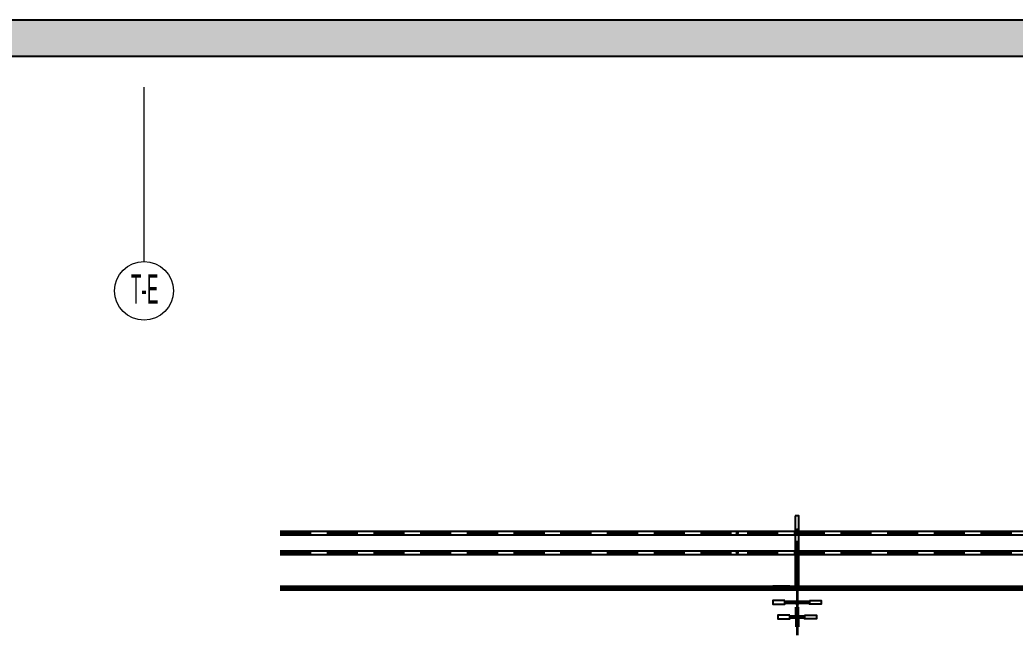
# Model space of a CAD drawing. Header units: millimetres. Extents: x 64682 to 95728, y -1640 to 17847.
# Drawn here: x 68741 to 72801, y -1640 to 871 of the extents above; entities that cross this region are included whole.
import ezdxf
from ezdxf.enums import TextEntityAlignment as Align

# ---------------------------------------------------------------- set-up
doc = ezdxf.new("R2010")
doc.units = ezdxf.units.MM
doc.linetypes.add('DASHED', pattern=[19.05, 12.7, -6.35])
doc.linetypes.add('HIDDEN2', pattern=[0.1875, 0.125, -0.0625])
doc.layers.add('_ACM-A-ANNO-DIMS', color=2, linetype='Continuous', lineweight=13)
doc.layers.add('_ACM-A-DETL-THIN', color=2, linetype='Continuous', lineweight=9)
for name, color, linetype in [('I-DETL-LW01', 1, 'Continuous'), ('I-DETL-LW02', 2, 'Continuous'), ('I-PL-LIGHT', 1, 'HIDDEN2'), ('WALL', 7, 'Continuous')]:
    doc.layers.add(name, color=color, linetype=linetype)
doc.styles.add('_ACM-G-NOTES', font='arial.ttf')

# ---------------------------------------------------------------- blocks, each defined once
blk = doc.blocks.new('*U43')
h = blk.add_hatch(color=250)
h.dxf.hatch_style = 1
h.paths.add_polyline_path([(8790.7, -50), (8790.7, 100), (-2401.3, 100), (-2401.3, -50)])
blk.add_lwpolyline([(8790.7, -50), (8790.7, 100), (-2401.3, 100), (-2401.3, -50)], close=True)
blk = doc.blocks.new('*U36')
for points in [[(0, 4), (0, 10), (0, 18), (0, 26), (0, 27.72)], [(0, 4), (0, 10)]]:
    blk.add_lwpolyline(points)
blk.add_circle((0, 0), 4)
at = {"style": '_ACM-G-NOTES'}
blk.add_attdef('A', text='', height=4, dxfattribs=at).set_placement((-1.79, -1.75), (1.94, -1.75), align=Align.FIT)
blk = doc.blocks.new('K_1222053199')
for points in [[(-30, 7.5), (-78.5, 7.5), (-78.5, -7.5), (-30, -7.5)], [(30, 7.5), (78.5, 7.5), (78.5, -7.5), (30, -7.5)]]:
    blk.add_lwpolyline(points, close=True)
for points in [[(-5.6, -5), (-30, -5), (-30, 5), (-5.6, 5)], [(-5, 5.6), (-5, 40)], [(5, 5.6), (5, 40)], [(5.6, 5), (30, 5), (30, -5), (5.6, -5)], [(-5, -5.6), (-5, -40)], [(5, -5.6), (5, -40)]]:
    blk.add_lwpolyline(points)
blk.add_circle((0, 0), 7.5)
blk = doc.blocks.new('K_1222053220')
for points in [[(-50, 7.5), (-98.5, 7.5), (-98.5, -7.5), (-50, -7.5)], [(50, 7.5), (98.5, 7.5), (98.5, -7.5), (50, -7.5)]]:
    blk.add_lwpolyline(points, close=True)
for points in [[(-5.6, -5), (-50, -5), (-50, 5), (-5.6, 5)], [(5.6, 5), (50, 5), (50, -5), (5.6, -5)]]:
    blk.add_lwpolyline(points)
blk.add_circle((0, 0), 7.5)
blk = doc.blocks.new('K_1222053499')
for points in [[(-7.5, 211.8), (-7.5, -90.7), (7.5, -90.7), (7.5, 211.8)], [(-30, -75.7), (-98.5, -75.7), (-98.5, -90.7), (-30, -90.7)], [(30, -75.7), (98.5, -75.7), (98.5, -90.7), (30, -90.7)]]:
    blk.add_lwpolyline(points, close=True)
for points in [[(-7.5, -88.2), (-30, -88.2), (-30, -78.2), (-7.5, -78.2)], [(7.5, -78.2), (30, -78.2), (30, -88.2), (7.5, -88.2)]]:
    blk.add_lwpolyline(points)
for centre in [(0, 151.8), (0, -53.2)]:
    blk.add_circle(centre, 5)

msp = doc.modelspace()

# ---------------------------------------------------------------- linework, layer by layer
at = {"layer": '_ACM-A-DETL-THIN', "color": 8}
for points in [[(71909, -1255.3), (71909, -1440.3)], [(71914, -1255.3), (71914, -1440.3)], [(71909, -1455.3), (71909, -1640.3)], [(71914, -1455.3), (71914, -1640.3)]]:
    msp.add_lwpolyline(points, dxfattribs=at)
at = {"layer": 'I-DETL-LW01', "color": 8}
for p, q in [((69802.3, -1216), (74992.3, -1216)), ((69802.3, -1231), (74992.3, -1231)), ((69802.3, -1296), (74992.3, -1296)), ((69802.3, -1311), (74992.3, -1311))]:
    msp.add_line(p, q, dxfattribs=at)
for points in [[(69802.3, -1440.3), (74992.3, -1440.3)], [(69802.3, -1442.8), (74992.3, -1442.8)], [(69802.3, -1447.8), (74992.3, -1447.8)], [(69802.3, -1452.8), (74992.3, -1452.8)], [(69802.3, -1455.3), (74992.3, -1455.3)]]:
    msp.add_lwpolyline(points, dxfattribs=at)
at = {"layer": 'I-DETL-LW02'}
for centre in [(71667.3, -1223.5), (71667.3, -1303.5)]:
    msp.add_circle(centre, 2.5, dxfattribs=at)
at = {"layer": 'I-PL-LIGHT', "linetype": 'DASHED', "ltscale": 10}
for p, q in [((69802.3, -1223.5), (74992.3, -1223.5)), ((69802.3, -1303.5), (74992.3, -1303.5))]:
    msp.add_line(p, q, dxfattribs=at)

# ---------------------------------------------------------------- block references
for name, p in [('K_1222053499', (71911.5, -1364.6)), ('K_1222053220', (71911.5, -1506.8)), ('K_1222053199', (71911.5, -1566.6))]:
    msp.add_blockref(name, p)
at = {"layer": '_ACM-A-ANNO-DIMS', "linetype": 'Continuous', "ltscale": 2}
ref = msp.add_blockref('*U36', (69247.3, -235.2), dxfattribs=dict(at, xscale=30, yscale=30, zscale=30))
ref.add_attrib('A', 'T-E', dxfattribs={"layer": '0', "height": 120, "style": '_ACM-G-NOTES', "width": 0.414974}).set_placement((69193.4, -287.6), (69305.5, -287.6), align=Align.FIT)
at = {"layer": 'WALL', "xscale": -1}
msp.add_blockref('*U43', (73873, 770.7), dxfattribs=at)

doc.saveas('drawing.dxf')
